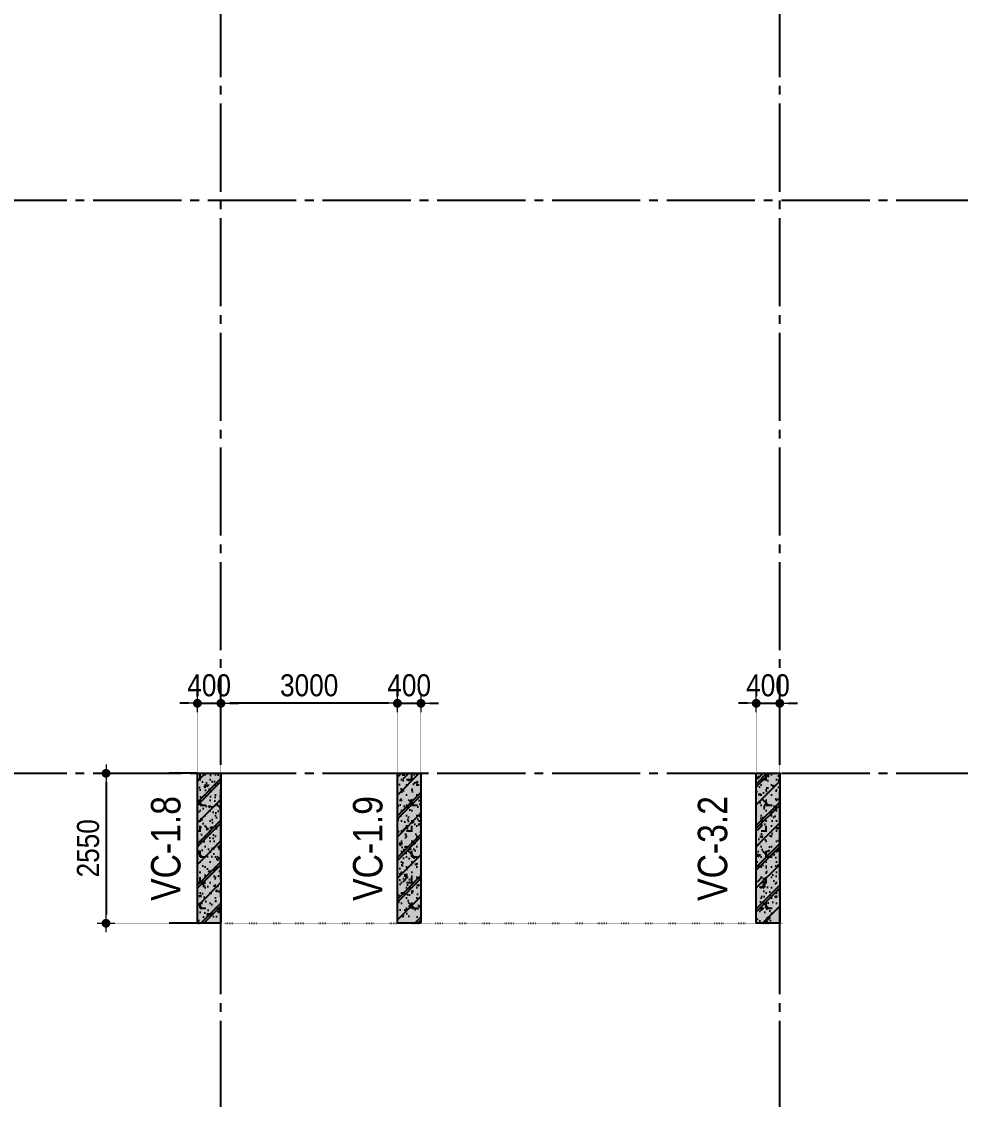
# Model space of a CAD drawing. Header units: millimetres. Extents: x -3973692 to -2843767, y 592734 to 838475.
# Drawn here: x -3290734 to -3274775, y 627134 to 645467 of the extents above; entities that cross this region are included whole.
import ezdxf
from ezdxf.enums import TextEntityAlignment as Align

# ---------------------------------------------------------------- set-up
doc = ezdxf.new("R2010")
doc.units = ezdxf.units.MM
doc.header["$MEASUREMENT"] = 0
doc.header["$PDMODE"] = 3
doc.header["$PDSIZE"] = -20
for name, pattern in [('CHG_XX_Luoi truc-Block C$0$MB_Luoi truc-150-TWC$0$Center101', [13, 10, -1, 1, -1]), ('DIVIDE2', [15.87499999999999, 6.349999999999998, -3.174999999999998, 0, -3.174999999999998, 0, -3.174999999999998]), ('DOT2', [0.125, 0, -0.125]), ('HIDDEN5', [2.8375, 1.25, -1.5875])]:
    doc.linetypes.add(name, pattern=pattern)
doc.layers.get('0').update_dxf_attribs({"lineweight": 9})
doc.layers.get('Defpoints').update_dxf_attribs({"color": 10, "lineweight": 0})
for name, color, linetype, lineweight in [("'S_General_Dim_1", 1, 'Continuous', 18), ("'S_General_Divide_3 Intermediate", 3, 'DIVIDE2', 40), ('CHG_XX_Cot_Block C-T2-3$0$Dim 200', 1, 'Continuous', 5), ('TEXT', 7, 'Continuous', 15)]:
    doc.layers.add(name, color=color, linetype=linetype, lineweight=lineweight)
for name, color, linetype in [('CHG_XX_Cot_Block C-T2-3$0$mb_cot tang 4-8 twc$0$Concrete Hatch', 218, 'Continuous'), ('CHG_XX_Cot_Block C-T2-3$0$mb_cot tang 4-8 twc$0$Concrete Line', 6, 'Continuous'), ('CHG_XX_Cot_Block C-T2-3$0$mb_cot tang 4-8 twc$0$Concrete Solid', 216, 'Continuous'), ('CHG_XX_Luoi truc-Block C$0$MB_Luoi truc-150-TWC$0$Grid', 34, 'Continuous'), ('CHG_XX_Luoi truc-Block C$0$MB_Luoi truc-150-TWC$0$Grid Line', 251, 'CHG_XX_Luoi truc-Block C$0$MB_Luoi truc-150-TWC$0$Center101'), ('dim', 1, 'Continuous')]:
    doc.layers.add(name, color=color, linetype=linetype)
doc.styles.add('arial', font='arial.ttf', dxfattribs={"width": 0.85})
doc.styles.add('CHG_XX_Luoi truc-Block C$0$MB_Luoi truc-150-TWC$0$Grid A-F$0$VNI-HelveCB', font='')
doc.styles.add('TTP-HelCon', font='')
doc.styles.get('CHG_XX_Luoi truc-Block C$0$MB_Luoi truc-150-TWC$0$Grid A-F$0$VNI-HelveCB').set_extended_font_data('VNI-Helve-Condense', bold=True)
doc.styles.get('TTP-HelCon').set_extended_font_data('VNI-Helve-Condense')
doc.dimstyles.new('150', dxfattribs={"dimscale": 150, "dimtxt": 2.5, "dimasz": 1, "dimexe": 0, "dimexo": 0, "dimgap": 0.75, "dimtad": 1, "dimdec": 0, "dimzin": 9, "dimdsep": 46, "dimtxsty": 'arial', "dimblk1": 'DIMDOT', "dimblk2": 'DIMDOT', "dimsah": 1, "dimcen": 2, "dimdle": 3, "dimclre": 8, "dimclrt": 2, "dimadec": 0, "dimazin": 0, "dimtfac": 1, "dimtdec": 0, "dimtix": 1, "dimtmove": 2, "dimatfit": 3, "dimldrblk": 'DIMPIJL', "dimfxl": 1, "dimtvp": 1.8, "dimtolj": 1, "dimtzin": 0, "dimarcsym": 0})

# ---------------------------------------------------------------- blocks, each defined once
blk = doc.blocks.new('*U3101')
at = {"layer": 'CHG_XX_Luoi truc-Block C$0$MB_Luoi truc-150-TWC$0$Grid Line'}
blk.add_line((0, 0), (0, 446), dxfattribs=at)
at = {"layer": 'CHG_XX_Luoi truc-Block C$0$MB_Luoi truc-150-TWC$0$Grid', "lineweight": -2, "style": 'CHG_XX_Luoi truc-Block C$0$MB_Luoi truc-150-TWC$0$Grid A-F$0$VNI-HelveCB'}
for tag, p in [('GRIDSUB', (0, 455)), ('GRID', (0, -9))]:
    blk.add_attdef(tag, text='', height=5, dxfattribs=at).set_placement(p, align=Align.MIDDLE)
blk = doc.blocks.new('*U3103')
at = {"layer": 'CHG_XX_Luoi truc-Block C$0$MB_Luoi truc-150-TWC$0$Grid Line'}
blk.add_line((0, 0), (0, 360), dxfattribs=at)
at = {"layer": 'CHG_XX_Luoi truc-Block C$0$MB_Luoi truc-150-TWC$0$Grid', "lineweight": -2, "style": 'CHG_XX_Luoi truc-Block C$0$MB_Luoi truc-150-TWC$0$Grid A-F$0$VNI-HelveCB'}
for tag, p in [('GRIDSUB', (0, 369)), ('GRID', (0, -9))]:
    blk.add_attdef(tag, text='', height=5, dxfattribs=at).set_placement(p, align=Align.MIDDLE)
blk = doc.blocks.new('CHG_XX_Luoi truc-Block C')
at = {"layer": 'CHG_XX_Luoi truc-Block C$0$MB_Luoi truc-150-TWC$0$Grid', "xscale": 150, "yscale": 150, "zscale": 150}
for p in [(8027543.477890482, 945886.7127233499), (8037043.477890482, 945886.7127233499)]:
    blk.add_blockref('*U3103', p, dxfattribs=at)
at = {"layer": 'CHG_XX_Luoi truc-Block C$0$MB_Luoi truc-150-TWC$0$Grid', "xscale": -150, "yscale": 150, "zscale": 150, "rotation": 270}
for p in [(8001971.747213705, 980843.81453865), (8001971.747213705, 971093.81453865)]:
    blk.add_blockref('*U3101', p, dxfattribs=at)
blk = doc.blocks.new('*U3076')
at = {"layer": 'CHG_XX_Cot_Block C-T2-3$0$mb_cot tang 4-8 twc$0$Concrete Hatch'}
h = blk.add_hatch(dxfattribs=at)
h.set_pattern_fill('CONCRETE', color=256, scale=50, style=0, pattern_type=2)
h.set_pattern_definition([(45, (1000, -149.9999999999999), (-176.7766952966369, 176.7766952966369), []), (45, (1000, -99.99999999999989), (-353.5533905932737, 353.5533905932738), []), (49.99999999999999, (1000, -149.9999999999999), (358.6300913003767, -31.37606749129755), [37.5, -412.5]), (355, (1000, -149.9999999999999), (-69.3756668065, 376.0960668500059), [30, -330]), (100.4514, (1029.88584, -152.6146699999999), (289.2546908570108, 344.7197710304768), [31.870095, -350.571056]), (46.18420000000001, (1000, -49.99999999999989), (533.6205243128222, -82.75950716450905), [56.25, -618.75]), (96.6356, (1044.4683725, -56.8966534999999), (467.3313527743517, 487.0589354502209), [47.805144, -525.8565]), (351.1842, (1000, -49.99999999999989), (467.3309725668136, 487.0593004626623), [45, -495]), (21, (1050, -74.99999999999989), (298.4535260592309, -201.3094453326694), [37.5, -412.5]), (326.0000000000001, (1050, -74.99999999999989), (121.6576659607909, 362.5750225234265), [30, -330]), (71.4514, (1074.8711165, -91.77580299999988), (420.111314290745, 161.2652483549762), [31.870095, -350.571056]), (37.50000000000001, (1000, -149.9999999999999), (6.079927658645334, 166.4469269156558), [0, -326, 0, -335, 0, -331.25]), (7.499999999999999, (1000, -149.9999999999999), (131.5347687210743, 197.2058559411801), [0, -191, 0, -318.5, 0, -126.25]), (327.5, (888.5, -149.9999999999999), (266.9112180862045, -11.2774358671899), [0, -125, 0, -390, 0, -517.5]), (317.5, (838.5, -149.9999999999999), (291.5930846711931, 50.05249116615882), [0, -162.5, 0, -259, 0, -367.5]), (0, (1175, 25.00000000000011), (0, 875), [87.5, -787.5]), (0, (1437.5, 200.0000000000001), (0, 875), [87.5, -787.5]), (0, (1262.5, 550.0000000000001), (0, 875), [87.5, -350, 87.5, -350]), (90, (1175, 25.00000000000011), (-875, 5.35782974626967e-14), [87.5, -787.5]), (90, (1262.5, 550.0000000000001), (-875, 5.35782974626967e-14), [87.5, -787.5]), (90, (1525, 200.0000000000001), (-875, 5.35782974626967e-14), [87.5, -787.5]), (90, (1700, 462.5000000000001), (-875, 5.35782974626967e-14), [87.5, -787.5]), (135, (1262.5, 25.00000000000011), (-875.016357447105, 8.881784197001252e-14), [123.76, -1113.7]), (135, (1350, 550.0000000000001), (-875.016357447105, 8.881784197001252e-14), [123.76, -1113.7]), (45, (1437.5, 200.0000000000001), (8.881784197001252e-14, 875.016357447105), [123.76, -247.485, 123.76, -742.455]), (0, (825, -149.9999999999999), (87.5, 87.5), [-175, 0])])
h.paths.add_polyline_path([(-750, 150), (-750, -249.9999999999999), (1800, -250), (1800, 150)])
at = {"layer": 'CHG_XX_Cot_Block C-T2-3$0$mb_cot tang 4-8 twc$0$Concrete Solid'}
blk.add_hatch(color=256, dxfattribs=at).paths.add_polyline_path([(-750, 150), (-750, -249.9999999999999), (1800, -250), (1800, 150)])
at = {"layer": 'CHG_XX_Cot_Block C-T2-3$0$mb_cot tang 4-8 twc$0$Concrete Line'}
blk.add_lwpolyline([(-750, 150), (-750, -249.9999999999999), (1800, -250), (1800, 150)], close=True, dxfattribs=at)
blk = doc.blocks.new('*U3075')
at = {"layer": 'CHG_XX_Cot_Block C-T2-3$0$mb_cot tang 4-8 twc$0$Concrete Hatch'}
h = blk.add_hatch(dxfattribs=at)
h.set_pattern_fill('CONCRETE', color=256, scale=50, style=0, pattern_type=2)
h.set_pattern_definition([(45, (1000, -49.99999999991257), (-176.7766952966369, 176.7766952966369), []), (45, (1000, 8.742517820792273e-11), (-353.5533905932737, 353.5533905932738), []), (49.99999999999999, (1000, -49.99999999991257), (358.6300913003767, -31.37606749129755), [37.5, -412.5]), (355, (1000, -49.99999999991257), (-69.3756668065, 376.0960668500059), [30, -330]), (100.4514, (1029.88584, -52.61466999991256), (289.2546908570108, 344.7197710304768), [31.870095, -350.571056]), (46.18420000000001, (1000, 50.00000000008743), (533.6205243128222, -82.75950716450905), [56.25, -618.75]), (96.6356, (1044.4683725, 43.10334650008741), (467.3313527743517, 487.0589354502209), [47.805144, -525.8565]), (351.1842, (1000, 50.00000000008743), (467.3309725668136, 487.0593004626623), [45, -495]), (21, (1050, 25.00000000008743), (298.4535260592309, -201.3094453326694), [37.5, -412.5]), (326.0000000000001, (1050, 25.00000000008743), (121.6576659607909, 362.5750225234265), [30, -330]), (71.4514, (1074.8711165, 8.224197000087429), (420.111314290745, 161.2652483549762), [31.870095, -350.571056]), (37.50000000000001, (1000, -49.99999999991257), (6.079927658645334, 166.4469269156558), [0, -326, 0, -335, 0, -331.25]), (7.499999999999999, (1000, -49.99999999991257), (131.5347687210743, 197.2058559411801), [0, -191, 0, -318.5, 0, -126.25]), (327.5, (888.5, -49.99999999991257), (266.9112180862045, -11.2774358671899), [0, -125, 0, -390, 0, -517.5]), (317.5, (838.5, -49.99999999991257), (291.5930846711931, 50.05249116615882), [0, -162.5, 0, -259, 0, -367.5]), (0, (1175, 125.0000000000874), (0, 875), [87.5, -787.5]), (0, (1437.5, 300.0000000000874), (0, 875), [87.5, -787.5]), (0, (1262.5, 650.0000000000874), (0, 875), [87.5, -350, 87.5, -350]), (90, (1175, 125.0000000000874), (-875, 5.35782974626967e-14), [87.5, -787.5]), (90, (1262.5, 650.0000000000874), (-875, 5.35782974626967e-14), [87.5, -787.5]), (90, (1525, 300.0000000000874), (-875, 5.35782974626967e-14), [87.5, -787.5]), (90, (1700, 562.5000000000874), (-875, 5.35782974626967e-14), [87.5, -787.5]), (135, (1262.5, 125.0000000000874), (-875.016357447105, 8.881784197001252e-14), [123.76, -1113.7]), (135, (1350, 650.0000000000874), (-875.016357447105, 8.881784197001252e-14), [123.76, -1113.7]), (45, (1437.5, 300.0000000000874), (8.881784197001252e-14, 875.016357447105), [123.76, -247.485, 123.76, -742.455]), (0, (825, -49.99999999991257), (87.5, 87.5), [-175, 0])])
h.paths.add_polyline_path([(-750, 200.0000000000873), (-750, -199.9999999999999), (1800, -200), (1800, 200.0000000000873)])
at = {"layer": 'CHG_XX_Cot_Block C-T2-3$0$mb_cot tang 4-8 twc$0$Concrete Solid'}
blk.add_hatch(color=256, dxfattribs=at).paths.add_polyline_path([(-750, 200.0000000000873), (-750, -199.9999999999999), (1800, -200), (1800, 200.0000000000873)])
at = {"layer": 'CHG_XX_Cot_Block C-T2-3$0$mb_cot tang 4-8 twc$0$Concrete Line'}
blk.add_lwpolyline([(-750, 200.0000000000873), (-750, -199.9999999999999), (1800, -200), (1800, 200.0000000000873)], close=True, dxfattribs=at)
blk = doc.blocks.new('CHG_XX_Cot_Block C-T2-3')
at = {"layer": 'CHG_XX_Cot_Block C-T2-3$0$Dim 200'}
blk.add_blockref('CHG_XX_Luoi truc-Block C', (0, 0), dxfattribs=at)
at = {"layer": 'CHG_XX_Cot_Block C-T2-3$0$mb_cot tang 4-8 twc$0$Concrete Line', "xscale": -1, "rotation": 270}
for name, p in [('*U3076', (8027393.477890482, 969293.8145386499)), ('*U3075', (8030743.477890482, 969293.8145386499)), ('*U3076', (8036893.477890482, 969293.8145386499))]:
    blk.add_blockref(name, p, dxfattribs=at)
blk = doc.blocks.new('c')
at = {"layer": 'TEXT', "color": 3, "style": 'TTP-HelCon'}
for s, p in [('VC-1.8', (-39087.91702002333, 20530.97239662823)), ('VC-1.9', (-35654.22852002317, 20530.97239662823)), ('VC-3.2', (-29793.09102002392, 20530.97239662823))]:
    blk.add_text(s, height=500, rotation=90, dxfattribs=at).set_placement(p)
blk = doc.blocks.new('DIMDOT')
for p, q in [((1, 0), (-1, 0)), ((0, -1), (0, 1))]:
    blk.add_line(p, q)
at = {"const_width": 0.5}
blk.add_lwpolyline([(-0.25, 0, 1), (0.25, 0, 1)], format="xyb", close=True, dxfattribs=at)
blk = doc.blocks.new('*D1643')
at = {"layer": "'S_General_Dim_1", "color": 0, "lineweight": -2, "transparency": 16777216}
for p, q in [((-3287895.198556722, 633872.0911507262), (-3288045.198556722, 633872.0911507262)), ((-3287745.198556722, 633872.0911507262), (-3287345.198556722, 633872.0911507262)), ((-3287195.198556722, 633872.0911507262), (-3287045.198556722, 633872.0911507262))]:
    blk.add_line(p, q, dxfattribs=at)
at = {"layer": "'S_General_Dim_1", "color": 8, "linetype": 'HIDDEN5', "lineweight": -2, "transparency": 16777216}
for p, q in [((-3287745.198556722, 632681.011449586), (-3287745.198556722, 633872.0911507262)), ((-3287345.198556722, 632681.011449586), (-3287345.198556722, 633872.0911507262))]:
    blk.add_line(p, q, dxfattribs=at)
at = {"layer": 'Defpoints', "color": 0, "transparency": 16777216}
for p in [(-3287345.198556722, 633872.0911507262), (-3287745.198556722, 632681.011449586), (-3287345.198556722, 632681.011449586)]:
    blk.add_point(p, dxfattribs=at)
at = {"layer": "'S_General_Dim_1", "color": 0, "lineweight": -2, "transparency": 16777216, "xscale": 150, "yscale": 150, "zscale": 150}
blk.add_blockref('DIMDOT', (-3287745.198556722, 633872.0911507262), dxfattribs=at)
at = {"layer": "'S_General_Dim_1", "color": 0, "lineweight": -2, "transparency": 16777216, "xscale": 150, "yscale": 150, "zscale": 150, "rotation": 180}
blk.add_blockref('DIMDOT', (-3287345.198556722, 633872.0911507262), dxfattribs=at)
at = {"layer": "'S_General_Dim_1", "color": 2, "transparency": 16777216, "insert": (-3287545.198556722, 634176.0560211218), "char_height": 375, "attachment_point": 5, "style": 'arial'}
blk.add_mtext('\\A1;400', dxfattribs=at)
blk = doc.blocks.new('DIMPIJL')
at = {"linetype": 'ByBlock'}
blk.add_solid([(-2.5, 0.4166666666666686), (-2.5, -0.4166666666666686), (0, 0)], dxfattribs=at)
blk = doc.blocks.new('*D1630')
at = {"layer": "'S_General_Dim_1", "color": 0, "lineweight": -2, "transparency": 16777216}
for p, q in [((-3284495.198556936, 633872.0911507262), (-3284645.198556936, 633872.0911507262)), ((-3284345.198556936, 633872.0911507262), (-3283945.198556936, 633872.0911507262)), ((-3283795.198556936, 633872.0911507262), (-3283645.198556936, 633872.0911507262))]:
    blk.add_line(p, q, dxfattribs=at)
at = {"layer": "'S_General_Dim_1", "color": 8, "linetype": 'HIDDEN5', "lineweight": -2, "transparency": 16777216}
for p, q in [((-3284345.198556936, 632681.0114495861), (-3284345.198556936, 633872.0911507262)), ((-3283945.198556936, 632681.011449586), (-3283945.198556936, 633872.0911507262))]:
    blk.add_line(p, q, dxfattribs=at)
at = {"layer": 'Defpoints', "color": 0, "transparency": 16777216}
for p in [(-3283945.198556936, 633872.0911507262), (-3284345.198556936, 632681.0114495861), (-3283945.198556936, 632681.011449586)]:
    blk.add_point(p, dxfattribs=at)
at = {"layer": "'S_General_Dim_1", "color": 0, "lineweight": -2, "transparency": 16777216, "xscale": 150, "yscale": 150, "zscale": 150}
blk.add_blockref('DIMDOT', (-3284345.198556936, 633872.0911507262), dxfattribs=at)
at = {"layer": "'S_General_Dim_1", "color": 0, "lineweight": -2, "transparency": 16777216, "xscale": 150, "yscale": 150, "zscale": 150, "rotation": 180}
blk.add_blockref('DIMDOT', (-3283945.198556936, 633872.0911507262), dxfattribs=at)
at = {"layer": "'S_General_Dim_1", "color": 2, "transparency": 16777216, "insert": (-3284145.198556936, 634176.0560211218), "char_height": 375, "attachment_point": 5, "style": 'arial'}
blk.add_mtext('\\A1;400', dxfattribs=at)
blk = doc.blocks.new('*D1631')
at = {"layer": "'S_General_Dim_1", "color": 0, "lineweight": -2, "transparency": 16777216}
for p, q in [((-3278395.198556816, 633872.0911507262), (-3278545.198556816, 633872.0911507262)), ((-3278245.198556816, 633872.0911507262), (-3277845.198556936, 633872.0911507262)), ((-3277695.198556936, 633872.0911507262), (-3277545.198556936, 633872.0911507262))]:
    blk.add_line(p, q, dxfattribs=at)
at = {"layer": "'S_General_Dim_1", "color": 8, "linetype": 'HIDDEN5', "lineweight": -2, "transparency": 16777216}
for p, q in [((-3278245.198556816, 632681.011449586), (-3278245.198556816, 633872.0911507262)), ((-3277845.198556936, 632681.0114495861), (-3277845.198556936, 633872.0911507262))]:
    blk.add_line(p, q, dxfattribs=at)
at = {"layer": 'Defpoints', "color": 0, "transparency": 16777216}
for p in [(-3277845.198556936, 633872.0911507262), (-3278245.198556816, 632681.011449586), (-3277845.198556936, 632681.0114495861)]:
    blk.add_point(p, dxfattribs=at)
at = {"layer": "'S_General_Dim_1", "color": 0, "lineweight": -2, "transparency": 16777216, "xscale": 150, "yscale": 150, "zscale": 150}
blk.add_blockref('DIMDOT', (-3278245.198556816, 633872.0911507262), dxfattribs=at)
at = {"layer": "'S_General_Dim_1", "color": 0, "lineweight": -2, "transparency": 16777216, "xscale": 150, "yscale": 150, "zscale": 150, "rotation": 180}
blk.add_blockref('DIMDOT', (-3277845.198556936, 633872.0911507262), dxfattribs=at)
at = {"layer": "'S_General_Dim_1", "color": 2, "transparency": 16777216, "insert": (-3278045.198556876, 634176.0560211218), "char_height": 375, "attachment_point": 5, "style": 'arial'}
blk.add_mtext('\\A1;400', dxfattribs=at)
blk = doc.blocks.new('*D1625')
at = {"layer": "'S_General_Dim_1", "color": 8, "linetype": 'HIDDEN5', "lineweight": -2, "transparency": 16777216}
for p, q in [((-3287745.198556724, 632681.0114495863), (-3289298.016528613, 632681.0114495863)), ((-3287745.198556724, 630131.0114495863), (-3289298.016528613, 630131.0114495863))]:
    blk.add_line(p, q, dxfattribs=at)
at = {"layer": "'S_General_Dim_1", "color": 0, "lineweight": -2, "transparency": 16777216}
blk.add_line((-3289298.016528613, 632531.0114495863), (-3289298.016528613, 630281.0114495863), dxfattribs=at)
at = {"layer": 'Defpoints', "color": 0, "transparency": 16777216}
for p in [(-3287745.198556724, 632681.0114495863), (-3289298.016528613, 630131.0114495863), (-3287745.198556724, 630131.0114495863)]:
    blk.add_point(p, dxfattribs=at)
at = {"layer": "'S_General_Dim_1", "color": 0, "lineweight": -2, "transparency": 16777216, "xscale": 150, "yscale": 150, "zscale": 150}
for p, rotation in [((-3289298.016528613, 632681.0114495863), 90), ((-3289298.016528613, 630131.0114495863), 270)]:
    blk.add_blockref('DIMDOT', p, dxfattribs=dict(at, rotation=rotation))
at = {"layer": "'S_General_Dim_1", "color": 2, "transparency": 16777216, "insert": (-3289601.981399008, 631406.0114495871), "char_height": 375, "attachment_point": 5, "rotation": 90, "style": 'arial'}
blk.add_mtext('\\A1;2550', dxfattribs=at)
blk = doc.blocks.new('*D1850')
at = {"layer": "'S_General_Dim_1", "color": 8, "linetype": 'HIDDEN5', "lineweight": -2, "transparency": 16777216}
for p, q in [((-3287345.198556934, 632681.011449586), (-3287345.198556934, 633872.0911507262)), ((-3284345.198556936, 632681.0114495861), (-3284345.198556936, 633872.0911507262))]:
    blk.add_line(p, q, dxfattribs=at)
at = {"layer": "'S_General_Dim_1", "color": 0, "lineweight": -2, "transparency": 16777216}
blk.add_line((-3284495.198556936, 633872.0911507262), (-3287195.198556934, 633872.0911507262), dxfattribs=at)
at = {"layer": 'Defpoints', "color": 0, "transparency": 16777216}
for p in [(-3287345.198556934, 633872.0911507262), (-3287345.198556934, 632681.011449586), (-3284345.198556936, 632681.0114495861)]:
    blk.add_point(p, dxfattribs=at)
at = {"layer": "'S_General_Dim_1", "color": 0, "lineweight": -2, "transparency": 16777216, "xscale": 150, "yscale": 150, "zscale": 150, "rotation": 180}
blk.add_blockref('DIMDOT', (-3287345.198556934, 633872.0911507262), dxfattribs=at)
at = {"layer": "'S_General_Dim_1", "color": 0, "lineweight": -2, "transparency": 16777216, "xscale": 150, "yscale": 150, "zscale": 150}
blk.add_blockref('DIMDOT', (-3284345.198556936, 633872.0911507262), dxfattribs=at)
at = {"layer": "'S_General_Dim_1", "color": 2, "transparency": 16777216, "insert": (-3285845.198556935, 634176.1839201668), "char_height": 375, "attachment_point": 5, "style": 'arial'}
blk.add_mtext('\\A1;3000', dxfattribs=at)

msp = doc.modelspace()

# ---------------------------------------------------------------- linework, layer by layer
at = {"layer": 'dim', "linetype": 'DOT2', "ltscale": 10}
msp.add_line((-3287295.198556722, 630131.011449586), (-3277795.198556816, 630131.011449586), dxfattribs=at)

# ---------------------------------------------------------------- block references
at = {"layer": "'S_General_Divide_3 Intermediate"}
msp.add_blockref('CHG_XX_Cot_Block C-T2-3', (-11314888.67644742, -338412.8030890638), dxfattribs=at)
at = {"layer": 'TEXT'}
msp.add_blockref('c', (-3248945.198556816, 609981.0114495861), dxfattribs=at)

# ---------------------------------------------------------------- dimensions: what is measured, and where the dimension line sits
at = {"layer": "'S_General_Dim_1"}
for base, p1, p2, picture, middle in [((-3287345.198556722, 633872.0911507262), (-3287745.198556722, 632681.011449586), (-3287345.198556722, 632681.011449586), '*D1643', (-3287545.198556722, 634176.0560211218)), ((-3287345.198556934, 633872.0911507262), (-3284345.198556936, 632681.0114495861), (-3287345.198556934, 632681.011449586), '*D1850', (-3285845.198556935, 634176.1839201668)), ((-3283945.198556936, 633872.0911507262), (-3284345.198556936, 632681.0114495861), (-3283945.198556936, 632681.011449586), '*D1630', (-3284145.198556936, 634176.0560211218)), ((-3277845.198556936, 633872.0911507262), (-3278245.198556816, 632681.011449586), (-3277845.198556936, 632681.0114495861), '*D1631', (-3278045.198556876, 634176.0560211218))]:
    dim = msp.add_linear_dim(base=base, p1=p1, p2=p2, dimstyle='150', dxfattribs=at)
    dim.commit()
    dim.dimension.update_dxf_attribs({"geometry": picture, "text_midpoint": middle})
dim = msp.add_linear_dim(base=(-3289298.016528613, 630131.0114495863), p1=(-3287745.198556722, 632681.011449586), p2=(-3287745.198556722, 630131.011449586), angle=90, dimstyle='150', dxfattribs=at)
dim.commit()
dim.dimension.update_dxf_attribs({"geometry": '*D1625', "text_midpoint": (-3289601.981399008, 631406.0114495871)})

doc.saveas('drawing.dxf')
